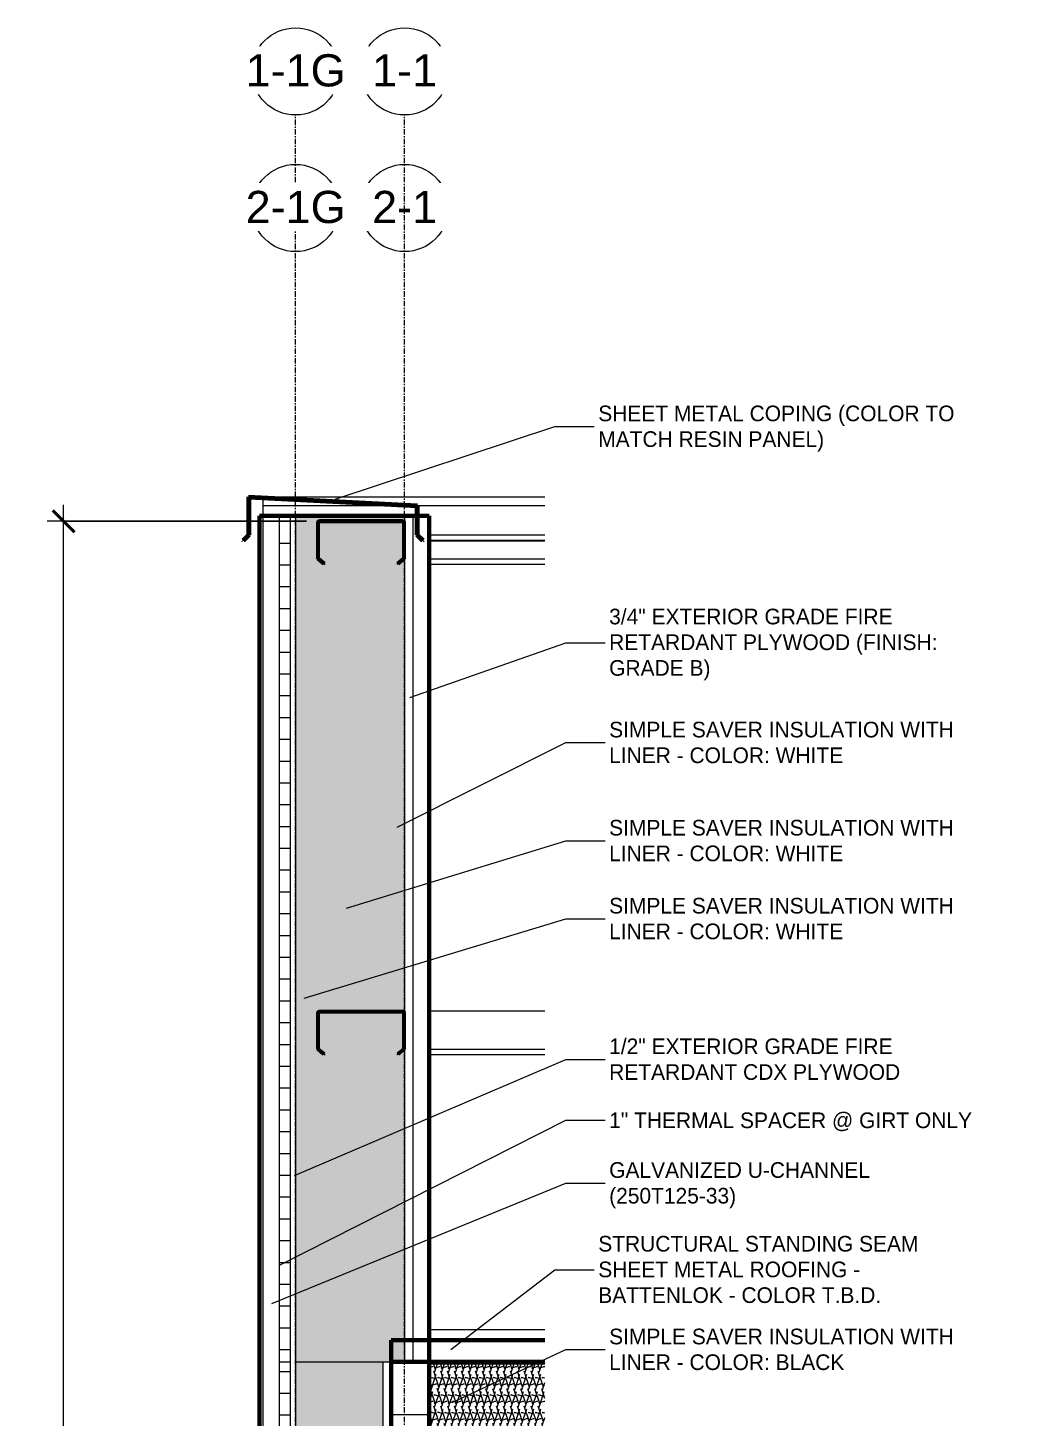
# Model space of a CAD drawing. Header units: inches. Extents: x -22111 to -21587, y -55 to 308.
# Drawn here: x -21679.9 to -21588.2, y 159 to 286.5 of the extents above; entities that cross this region are included whole.
import ezdxf

# ---------------------------------------------------------------- set-up
doc = ezdxf.new("R2010")
doc.units = ezdxf.units.IN
doc.header["$MEASUREMENT"] = 0
doc.linetypes.add('Grid Line 1_2_', pattern=[0.875, 0.5, -0.125, 0.125, -0.125])
for name, color, linetype, lineweight in [('A-ANNO-DIMS', 211, 'Continuous', 9), ('A-ANNO-DIMS-16', 211, 'Continuous', 9), ('A-ANNO-IDEN', 131, 'Continuous', 9), ('A-CLNG', 13, 'Continuous', 18), ('A-CLNG-PATT', 13, 'Continuous', 70), ('A-ROOF', 132, 'Continuous', 18), ('A-ROOF-PATT', 132, 'Continuous', 18), ('A-WALL', 113, 'Continuous', 18), ('A-WALL-PATT', 111, 'Continuous', 70), ('S-BEAM', 12, 'Continuous', 9), ('S-GRID', 1, 'Continuous', 9), ('S-GRID-IDEN', 1, 'Continuous', 9)]:
    doc.layers.add(name, color=color, linetype=linetype, lineweight=lineweight)
doc.styles.add('Arial_1', font='arial.ttf', dxfattribs={"height": 2.950599})
doc.styles.add('Arial_2', font='arial.ttf', dxfattribs={"height": 1.475299})
doc.styles.add('Century Gothic', font='GOTHIC.TTF', dxfattribs={"height": 1.437112})
doc.dimstyles.new('Linear_-_3_32__Arial', dxfattribs={"dimscale": 12, "dimtxt": 1.5, "dimasz": 0.166667, "dimexe": 0.125, "dimexo": 0.083333, "dimgap": 0.083333, "dimtad": 1, "dimdec": 4, "dimrnd": 0.0625, "dimzin": 1, "dimdsep": 46, "dimlunit": 4, "dimtxsty": 'Arial_2', "dimblk1": 'OBLIQUE', "dimblk2": 'OBLIQUE', "dimsah": 1, "dimcen": 0.09, "dimdle": 0.125, "dimazin": 0, "dimtfac": 1, "dimtdec": 4, "dimtix": 1, "dimtmove": 0, "dimatfit": 3, "dimfxl": 1, "dimtvp": 1, "dimtfill": 1, "dimfrac": 2, "dimtolj": 1, "dimtzin": 0, "dimarcsym": 2})
pattern_1 = [(0, (-30717.37, 67.247), (0, 2), []), (90, (-30717.37, 67.247), (-2, 1e-16), [])]
pattern_2 = [(161.57, (-30717.29, 67.327), (-0.6397287956, 0.0002609723), [0, -4.554, 0.506, 0]), (18.43, (-30717.45, 67.327), (-0.6397287956, -0.0002609723), [0, -4.554, 0.506, 0]), (108.43, (-30717.29, 67.327), (0.320200546, -1.599823931), [1.518, -3.542]), (71.57, (-30717.45, 67.327), (0.320200546, 1.599823931), [1.518, -3.542])]
pattern_3 = [(45, (-30717.37, 67.247), (-1.5839192, 1.5839192), []), (45, (-30717.37, 69.647), (-1.5839192, 1.5839192), [])]

# ---------------------------------------------------------------- blocks, each defined once
blk = doc.blocks.new('Girt_C - 8_D-1472943-Wall Section - One Story - Resin Panel _ Parapet _2_')
at = {"layer": 'S-BEAM'}
for p, q in [((-26269.14, 237.8), (-26258.52, 237.8)), ((-26269.14, 237.31), (-26258.52, 237.31))]:
    blk.add_line(p, q, dxfattribs=at)
blk = doc.blocks.new('Girt_C - 8_D-V8-Wall Section - One Story - Resin Panel _ Parapet _2_')
at = {"layer": 'S-BEAM'}
blk.add_line((-26258.52, 167.05), (-26269.14, 167.05), dxfattribs=at)
blk = doc.blocks.new('Girt_C - 8_D-1405608-Wall Section - One Story - Resin Panel _ Parapet _2_')
at = {"layer": 'S-BEAM'}
h = blk.add_hatch(dxfattribs=at)
h.set_pattern_fill('FP_21', color=256, style=0, pattern_type=2)
h.set_pattern_definition(pattern_3)
h.paths.add_polyline_path([(-26271.97, 237.31), (-26271.39, 237.8), (-26271.39, 241.11), (-26271.45, 241.24), (-26271.58, 241.3), (-26279.2, 241.3), (-26279.34, 241.24), (-26279.39, 241.11), (-26279.39, 237.8), (-26278.82, 237.31), (-26278.75, 237.4), (-26279.28, 237.85), (-26279.28, 241.11), (-26279.26, 241.17), (-26279.2, 241.19), (-26271.58, 241.19), (-26271.52, 241.17), (-26271.5, 241.11), (-26271.5, 237.85), (-26272.04, 237.4)], flags=0)
at = {"layer": 'S-BEAM', "lineweight": 50}
for p, q in [((-26279.39, 241.11), (-26279.39, 237.8)), ((-26279.28, 237.85), (-26279.28, 241.11)), ((-26271.58, 241.3), (-26279.2, 241.3)), ((-26279.2, 241.19), (-26271.58, 241.19)), ((-26271.5, 241.11), (-26271.5, 237.85)), ((-26271.39, 237.8), (-26271.39, 241.11)), ((-26279.39, 237.8), (-26278.82, 237.31)), ((-26278.75, 237.4), (-26279.28, 237.85)), ((-26278.82, 237.31), (-26278.75, 237.4)), ((-26271.5, 237.85), (-26272.04, 237.4)), ((-26272.04, 237.4), (-26271.97, 237.31)), ((-26271.97, 237.31), (-26271.39, 237.8))]:
    blk.add_line(p, q, dxfattribs=at)
for centre, radius, start, end in [((-26279.2, 241.11), 0.188, 90, 180), ((-26279.2, 241.11), 0.0782, 90, 177.8773), ((-26271.58, 241.11), 0.188, 0, 90), ((-26271.58, 241.11), 0.0782, 3.0424, 90)]:
    blk.add_arc(centre, radius, start, end, dxfattribs=at)
blk = doc.blocks.new('Girt_C - 8_D-1405607-Wall Section - One Story - Resin Panel _ Parapet _2_')
at = {"layer": 'S-BEAM'}
h = blk.add_hatch(dxfattribs=at)
h.set_pattern_fill('FP_21', color=256, style=0, pattern_type=2)
h.set_pattern_definition(pattern_3)
h.paths.add_polyline_path([(-26271.97, 192.31), (-26271.39, 192.8), (-26271.39, 196.11), (-26271.45, 196.24), (-26271.58, 196.3), (-26279.2, 196.3), (-26279.34, 196.24), (-26279.39, 196.11), (-26279.39, 192.8), (-26278.82, 192.31), (-26278.75, 192.4), (-26279.28, 192.85), (-26279.28, 196.11), (-26279.26, 196.17), (-26279.2, 196.19), (-26271.58, 196.19), (-26271.52, 196.17), (-26271.5, 196.11), (-26271.5, 192.85), (-26272.04, 192.4)], flags=0)
at = {"layer": 'S-BEAM', "lineweight": 50}
for p, q in [((-26279.39, 196.11), (-26279.39, 192.8)), ((-26279.28, 192.85), (-26279.28, 196.11)), ((-26271.58, 196.3), (-26279.2, 196.3)), ((-26279.2, 196.19), (-26271.58, 196.19)), ((-26271.5, 196.11), (-26271.5, 192.85)), ((-26271.39, 192.8), (-26271.39, 196.11)), ((-26279.39, 192.8), (-26278.82, 192.31)), ((-26278.75, 192.4), (-26279.28, 192.85)), ((-26271.5, 192.85), (-26272.04, 192.4)), ((-26271.97, 192.31), (-26271.39, 192.8)), ((-26278.82, 192.31), (-26278.75, 192.4)), ((-26272.04, 192.4), (-26271.97, 192.31))]:
    blk.add_line(p, q, dxfattribs=at)
for centre, radius, start, end in [((-26279.2, 196.11), 0.188, 90, 180), ((-26279.2, 196.11), 0.0782, 90, 177.8773), ((-26271.58, 196.11), 0.188, 0, 90), ((-26271.58, 196.11), 0.0782, 3.0424, 90)]:
    blk.add_arc(centre, radius, start, end, dxfattribs=at)
blk = doc.blocks.new('Girt_C - 8_D-V9-Wall Section - One Story - Resin Panel _ Parapet _2_')
at = {"layer": 'S-BEAM'}
for p, q in [((-26258.52, 196.3), (-26269.14, 196.3)), ((-26269.14, 192.8), (-26258.52, 192.8)), ((-26269.14, 192.31), (-26258.52, 192.31))]:
    blk.add_line(p, q, dxfattribs=at)
blk = doc.blocks.new('Dimension Lumber - 5_5 x 7_5 Glulam-1403167-Wall Section - One Story - Resin Panel _ Parapet _2_')
at = {"layer": 'S-BEAM'}
for p, q in [((-26269.14, 159.26), (-26272.64, 159.26)), ((-26272.64, 151.77), (-26270.89, 151.77)), ((-26271.39, 142.86), (-26272.64, 142.86))]:
    blk.add_line(p, q, dxfattribs=at)
blk = doc.blocks.new('Grid - Grid Head - Circle-14747-Wall Section - One Story - Resin Panel _ Parapet _2_')
at = {"layer": 'S-GRID-IDEN'}
blk.add_circle((-26281.39, 282.52), 4, dxfattribs=at)
blk = doc.blocks.new('DIMBLOCK3-Wall Section - One Story - Resin Panel _ Parapet _2_')
at = {"layer": 'A-ANNO-DIMS-16'}
for p, q in [((-21676.59, -1.5), (-21676.59, 242.74)), ((-21654.31, 241.24), (-21678.09, 241.24)), ((-21676.59, 241.24), (-21654.31, 241.24)), ((-21676.59, 0), (-21677.65, 0)), ((-21677.01, 0), (-21675.09, 0))]:
    blk.add_line(p, q, dxfattribs=at)
at = {"layer": 'A-ANNO-DIMS-16', "lineweight": 50}
for p, q in [((-21676.59, 241.24), (-21677.59, 242.24)), ((-21676.59, 241.24), (-21675.59, 240.24)), ((-21676.59, 0), (-21677.59, 1)), ((-21676.59, 0), (-21675.59, -1))]:
    blk.add_line(p, q, dxfattribs=at)
at = {"layer": 'A-ANNO-DIMS-16', "color": 0, "insert": (-21679.51, 115.73), "char_height": 1.4753, "width": 11.7415, "attachment_point": 1, "rotation": 90, "line_spacing_factor": 0.938532, "style": 'Arial_2', "bg_fill": 3, "box_fill_scale": 1.25, "bg_fill_color": 0, "bg_fill_transparency": 0}
blk.add_mtext('20\' - 1 1/4"', dxfattribs=at)
blk = doc.blocks.new('_Oblique')
at = {"color": 0, "linetype": 'ByBlock', "lineweight": -2}
blk.add_line((-0.5, -0.5), (0.5, 0.5), dxfattribs=at)

msp = doc.modelspace()

# ---------------------------------------------------------------- hatches: boundary and pattern name
at = {"layer": 'A-CLNG-PATT', "lineweight": 9}
h = msp.add_hatch(dxfattribs=at)
h.set_pattern_fill('FP_25', color=256, style=0, pattern_type=2)
h.set_pattern_definition(pattern_2)
h.paths.add_polyline_path([(-21637.97265, 152.92201), (-21632.44515, 152.92201), (-21632.44515, 164.05666), (-21643.06396, 164.05666), (-21643.06396, 152.92201), (-21639.35453, 152.92201)], flags=0)
at = {"layer": 'A-ROOF-PATT', "lineweight": 9}
h = msp.add_hatch(dxfattribs=at)
h.set_pattern_fill('FP_23', color=256, style=0, pattern_type=2)
h.set_pattern_definition([(90, (-4626.076, 1103.646), (-16.082, 1e-15), [])])
h.paths.add_polyline_path([(-21643.50015, 159.26494), (-21643.06396, 159.26494), (-21643.06396, 164.05666), (-21632.44515, 164.05666), (-21632.44515, 164.11916), (-21646.56396, 164.11916), (-21646.56396, 159.26494)], flags=0)
at = {"layer": 'A-WALL-PATT', "lineweight": 9}
h = msp.add_hatch(dxfattribs=at)
h.set_pattern_fill('FP_24', color=256, style=0, pattern_type=2)
h.set_pattern_definition(pattern_1)
h.paths.add_polyline_path([(-21655.81396, 164.11916), (-21655.81396, 241.75), (-21656.81396, 241.75), (-21656.81396, 164.11916)], flags=0)
h = msp.add_hatch(dxfattribs=at)
h.set_pattern_fill('FP_25', color=256, style=0, pattern_type=2)
h.set_pattern_definition(pattern_2)
h.paths.add_polyline_path([(-21645.31396, 164.11916), (-21645.31396, 241.75), (-21655.31396, 241.75), (-21655.31396, 164.11916), (-21646.56396, 164.11916)], flags=0)
h = msp.add_hatch(dxfattribs=at)
h.set_pattern_fill('FP_24', color=256, style=0, pattern_type=2)
h.set_pattern_definition(pattern_1)
h.paths.add_polyline_path([(-21655.81396, 0), (-21655.81396, 164.11916), (-21656.81396, 164.11916), (-21656.81396, 0)], flags=0)
h = msp.add_hatch(dxfattribs=at)
h.set_pattern_fill('FP_25', color=256, style=0, pattern_type=2)
h.set_pattern_definition(pattern_2)
h.paths.add_polyline_path([(-21647.31396, 0), (-21647.31396, 164.11916), (-21655.31396, 164.11916), (-21655.31396, 0)], flags=0)

# ---------------------------------------------------------------- linework, layer by layer
at = {"layer": 'A-ANNO-IDEN', "color": 153}
for p, q in [((-21651.68726, 243.27194), (-21631.52718, 249.94445)), ((-21631.52718, 249.94445), (-21627.55708, 249.94445)), ((-21644.8398, 225.08542), (-21630.52718, 230.09489)), ((-21630.52718, 230.09489), (-21626.55708, 230.09489)), ((-21646.0139, 213.18793), (-21630.52718, 220.93696)), ((-21630.52718, 220.93696), (-21626.55708, 220.93696)), ((-21650.632, 205.752), (-21630.52718, 211.93556)), ((-21630.52718, 211.93556), (-21626.55708, 211.93556)), ((-21630.52718, 204.78021), (-21626.55708, 204.78021)), ((-21630.52718, 191.87599), (-21626.55708, 191.87599)), ((-21630.52718, 186.30329), (-21626.55708, 186.30329)), ((-21630.52718, 180.52762), (-21626.55708, 180.52762)), ((-21641.06721, 165.25257), (-21631.52718, 172.54943)), ((-21631.52718, 172.54943), (-21627.55708, 172.54943)), ((-21640.96735, 160.39182), (-21630.52718, 165.25257)), ((-21630.52718, 165.25257), (-21626.55708, 165.25257))]:
    msp.add_line(p, q, dxfattribs=at)
at = {"layer": 'A-CLNG', "lineweight": 70}
for p, q in [((-21632.44515, 164.05666), (-21643.06396, 164.05666)), ((-21643.06396, 164.05666), (-21643.06396, 152.92201))]:
    msp.add_line(p, q, dxfattribs=at)
at = {"layer": 'A-ROOF', "lineweight": 70}
for p, q in [((-21632.44515, 166.1209), (-21646.56396, 166.1209)), ((-21646.56396, 166.1209), (-21646.56396, 164.11916)), ((-21643.06396, 164.11916), (-21632.44515, 164.11916))]:
    msp.add_line(p, q, dxfattribs=at)
at = {"layer": 'A-WALL', "lineweight": 70}
for p, q in [((-21644.12646, 242.68768), (-21659.62646, 243.5)), ((-21659.62646, 243.5), (-21659.62646, 240)), ((-21659.56396, 239.97411), (-21659.56396, 243.43414)), ((-21659.56396, 243.43414), (-21644.18896, 242.62837)), ((-21644.18896, 242.62837), (-21644.18896, 239.97411)), ((-21644.12646, 240), (-21644.12646, 242.68768)), ((-21644.18896, 241.75), (-21658.62646, 241.75)), ((-21658.62646, 241.75), (-21658.62646, 0)), ((-21643.06396, 241.75), (-21644.12646, 241.75)), ((-21643.06396, 164.11916), (-21643.06396, 241.75)), ((-21659.62646, 240), (-21660.12646, 239.5)), ((-21660.08226, 239.45581), (-21659.56396, 239.97411)), ((-21643.67065, 239.45581), (-21644.18896, 239.97411)), ((-21644.12646, 240), (-21643.62646, 239.5)), ((-21660.12646, 239.5), (-21660.08226, 239.45581)), ((-21643.62646, 239.5), (-21643.67065, 239.45581)), ((-21646.56396, 164.11916), (-21643.06396, 164.11916)), ((-21646.56396, 0), (-21646.56396, 164.11916))]:
    msp.add_line(p, q, dxfattribs=at)
at = {"layer": 'A-WALL'}
for p, q in [((-21658.31396, 243.5), (-21632.44515, 243.5)), ((-21658.31396, 243.43121), (-21658.31396, 243.5)), ((-21658.31396, 243.36863), (-21658.31396, 0)), ((-21658.31396, 242.68768), (-21645.32067, 242.68768)), ((-21644.12646, 242.68768), (-21632.44515, 242.68768)), ((-21656.81396, 241.75), (-21656.81396, 0)), ((-21655.81396, 241.75), (-21655.81396, 0)), ((-21655.31396, 241.75), (-21655.31396, 0)), ((-21645.31396, 241.75), (-21645.31396, 164.11916)), ((-21644.56396, 241.75), (-21644.56396, 164.11916)), ((-21643.06396, 240), (-21632.44515, 240)), ((-21643.06396, 239.5), (-21632.44515, 239.5)), ((-21643.06396, 239.45581), (-21632.44515, 239.45581)), ((-21656.81396, 164.11916), (-21655.81396, 164.11916)), ((-21655.31396, 164.11916), (-21646.56396, 164.11916)), ((-21647.31396, 164.11916), (-21647.31396, 0)), ((-21643.06396, 164.11916), (-21643.06396, 164.05666))]:
    msp.add_line(p, q, dxfattribs=at)
at = {"layer": 'S-GRID', "linetype": 'Grid Line 1_2_'}
for p, q in [((-21655.31396, -53.15922), (-21655.31396, 278.51824)), ((-21655.31396, -53.15922), (-21655.31396, 265.98299)), ((-21645.31396, -53.15922), (-21645.31396, 265.98299))]:
    msp.add_line(p, q, dxfattribs=at)

# ---------------------------------------------------------------- block references
at = {"layer": 'S-BEAM'}
for name in ['Girt_C - 8_D-1405608-Wall Section - One Story - Resin Panel _ Parapet _2_', 'Girt_C - 8_D-1472943-Wall Section - One Story - Resin Panel _ Parapet _2_', 'Girt_C - 8_D-1405607-Wall Section - One Story - Resin Panel _ Parapet _2_', 'Girt_C - 8_D-V9-Wall Section - One Story - Resin Panel _ Parapet _2_', 'Girt_C - 8_D-V8-Wall Section - One Story - Resin Panel _ Parapet _2_', 'Dimension Lumber - 5_5 x 7_5 Glulam-1403167-Wall Section - One Story - Resin Panel _ Parapet _2_']:
    msp.add_blockref(name, (4626.07627, 0), dxfattribs=at)
at = {"layer": 'S-GRID-IDEN'}
for p in [(4626.07627, 0), (4626.07627, -12.53526), (4636.07627, -12.53526)]:
    msp.add_blockref('Grid - Grid Head - Circle-14747-Wall Section - One Story - Resin Panel _ Parapet _2_', p, dxfattribs=at)

# ---------------------------------------------------------------- next in the draw order: texts
at = {"layer": 'A-ANNO-IDEN', "char_height": 1.4371118, "attachment_point": 1, "line_spacing_factor": 0.984117, "style": 'Century Gothic', "bg_fill": 3, "box_fill_scale": 1.25, "bg_fill_color": 0, "bg_fill_transparency": 0}
for s, insert, width in [('SHEET METAL COPING (COLOR TO\\PMATCH RESIN PANEL)', (-21627.55708, 251.85775), 38.358), ('3/4" EXTERIOR GRADE FIRE\\PRETARDANT PLYWOOD (FINISH:\\PGRADE B)', (-21626.55708, 233.22248), 34.686), ('SIMPLE SAVER INSULATION WITH\\PLINER - COLOR: WHITE', (-21626.55708, 222.85026), 35.55), ('SIMPLE SAVER INSULATION WITH\\PLINER - COLOR: WHITE', (-21626.55708, 213.84887), 35.55), ('SIMPLE SAVER INSULATION WITH\\PLINER - COLOR: WHITE', (-21626.55708, 206.69352), 35.55), ('1/2" EXTERIOR GRADE FIRE\\PRETARDANT CDX PLYWOOD', (-21626.55708, 193.78929), 31.518), ('1" THERMAL SPACER @ GIRT ONLY', (-21626.55708, 187.0023), 37.98), ('GALVANIZED U-CHANNEL\\P(250T125-33)', (-21626.55708, 182.44092), 28.854), ('STRUCTURAL STANDING SEAM\\PSHEET METAL ROOFING -\\PBATTENLOK - COLOR T.B.D.', (-21627.55708, 175.67702), 33.354), ('SIMPLE SAVER INSULATION WITH\\PLINER - COLOR: BLACK', (-21626.55708, 167.16588), 35.55)]:
    msp.add_mtext(s, dxfattribs=dict(at, insert=insert, width=width))
at = {"layer": 'S-GRID-IDEN', "char_height": 2.950599, "attachment_point": 2, "line_spacing_factor": 0.938532, "style": 'Arial_1', "bg_fill": 3, "box_fill_scale": 1.25, "bg_fill_color": 0, "bg_fill_transparency": 0}
for s, insert, width in [('1-1G', (-21655.31473, 284.09106), 10.908), ('2-1', (-21645.31473, 271.5558), 7.092)]:
    msp.add_mtext(s, dxfattribs=dict(at, insert=insert, width=width))

# ---------------------------------------------------------------- next in the draw order: dimensions: what is measured, and where the dimension line sits
at = {"layer": 'A-ANNO-DIMS'}
dim = msp.add_linear_dim(base=(-21676.59266, 241.24219), p1=(-21678.00688, 0), p2=(-21653.31396, 241.24219), angle=90, dimstyle='Linear_-_3_32__Arial', override={"dimpost": '<>', "dimfxl": 242.502646}, dxfattribs=at)
dim.commit()
dim.dimension.update_dxf_attribs({"geometry": 'DIMBLOCK3-Wall Section - One Story - Resin Panel _ Parapet _2_', "text_midpoint": (-21678.35547, 120.62109)})

# ---------------------------------------------------------------- next in the draw order: linework, layer by layer
at = {"layer": 'A-ANNO-IDEN', "color": 153}
for p, q in [((-21654.5217, 197.49743), (-21630.52718, 204.78021)), ((-21655.42428, 181.23026), (-21630.52718, 191.87599)), ((-21656.78555, 172.99458), (-21630.52718, 186.30329)), ((-21657.49399, 169.47366), (-21630.52718, 180.52762))]:
    msp.add_line(p, q, dxfattribs=at)
at = {"layer": 'S-GRID', "linetype": 'Grid Line 1_2_'}
msp.add_line((-21645.31396, -53.15922), (-21645.31396, 278.51824), dxfattribs=at)

# ---------------------------------------------------------------- next in the draw order: block references
at = {"layer": 'S-GRID-IDEN'}
msp.add_blockref('Grid - Grid Head - Circle-14747-Wall Section - One Story - Resin Panel _ Parapet _2_', (4636.07627, 0), dxfattribs=at)

# ---------------------------------------------------------------- next in the draw order: texts
at = {"layer": 'S-GRID-IDEN', "insert": (-21655.31473, 271.5558), "char_height": 2.950599, "width": 10.908, "attachment_point": 2, "line_spacing_factor": 0.938532, "style": 'Arial_1', "bg_fill": 3, "box_fill_scale": 1.25, "bg_fill_color": 0, "bg_fill_transparency": 0}
msp.add_mtext('2-1G', dxfattribs=at)

# ---------------------------------------------------------------- next in the draw order: texts
at = {"layer": 'S-GRID-IDEN', "insert": (-21645.31473, 284.09106), "char_height": 2.950599, "width": 7.092, "attachment_point": 2, "line_spacing_factor": 0.938532, "style": 'Arial_1', "bg_fill": 3, "box_fill_scale": 1.25, "bg_fill_color": 0, "bg_fill_transparency": 0}
msp.add_mtext('1-1', dxfattribs=at)

doc.saveas('drawing.dxf')
